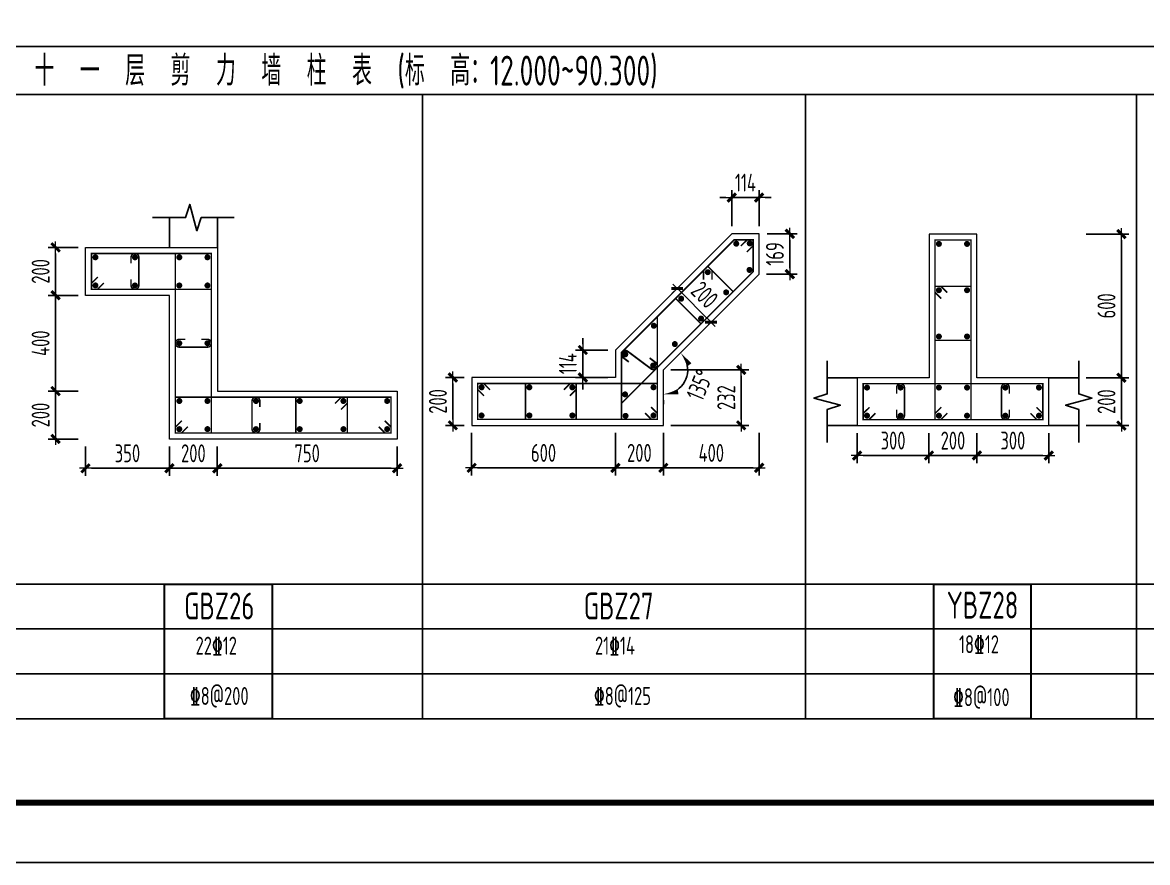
# Model space of a CAD drawing. Extents: x -144902 to 588294, y -160863 to 65494.
# Drawn here: x 14765 to 33546, y -160863 to -146830 of the extents above; entities that cross this region are included whole.
import ezdxf
from ezdxf.enums import TextEntityAlignment as Align

# ---------------------------------------------------------------- set-up
doc = ezdxf.new("R2010")
doc.units = 0
doc.header["$LTSCALE"] = 100
doc.layers.get('0').update_dxf_attribs({"linetype": 'CONTINUOUS'})
doc.layers.get('Defpoints').update_dxf_attribs({"linetype": 'CONTINUOUS'})
for name, color, linetype in [('1508', 2, 'CONTINUOUS'), ('DIM', 3, 'CONTINUOUS'), ('Note', 7, 'CONTINUOUS'), ('TAB', 7, 'CONTINUOUS'), ('THIN', 7, 'CONTINUOUS'), ('tk', 7, 'CONTINUOUS')]:
    doc.layers.add(name, color=color, linetype=linetype)
for name, color, linetype, lineweight in [('REIN', 6, 'CONTINUOUS', 18), ('Z-柱大样外框', 7, 'ByLayer', 18), ('Z-详图标注', 3, 'CONTINUOUS', 18)]:
    doc.layers.add(name, color=color, linetype=linetype, lineweight=lineweight)
doc.styles.get("Standard").update_dxf_attribs({"font": 'tssdeng.shx', "width": 0.7, "bigfont": 'tssdchn.shx'})
doc.styles.add('TCCAD_Dimension', font='Tssdeng.shx', dxfattribs={"width": 0.7, "bigfont": 'tssdchn.shx'})
doc.styles.add('TSSD_Dimension', font='Tssdeng.shx', dxfattribs={"width": 0.7, "bigfont": 'tssdchn.shx'})
doc.dimstyles.new('TCCAD_25_100', dxfattribs={"dimtxt": 300, "dimasz": 100, "dimexe": 125, "dimexo": 125, "dimgap": 100, "dimtad": 1, "dimdec": 0, "dimlfac": 0.25, "dimzin": 0, "dimdsep": 46, "dimtxsty": 'TCCAD_Dimension', "dimblk": '_TCDBK25_100', "dimcen": 0, "dimclrt": 7, "dimadec": 0, "dimazin": 0, "dimtfac": 1, "dimtdec": 0, "dimtix": 1, "dimtmove": 2, "dimatfit": 3, "dimfxl": 1, "dimtolj": 1, "dimtzin": 0, "dimarcsym": 0})
doc.dimstyles.new('TSAN_100_100', dxfattribs={"dimtxt": 300, "dimasz": 100, "dimexe": 100, "dimexo": 250, "dimgap": 100, "dimtad": 2, "dimzin": 0, "dimdsep": 46, "dimtxsty": 'TSSD_Dimension', "dimblk": 'CLOSEDBLANK', "dimcen": 0, "dimdle": 100, "dimclrt": 7, "dimadec": 0, "dimazin": 0, "dimtfac": 1, "dimtdec": 0, "dimtix": 1, "dimtmove": 2, "dimatfit": 3, "dimldrblk": 'CLOSEDBLANK', "dimfxl": 1, "dimtolj": 1, "dimtzin": 0, "dimarcsym": 0})

# ---------------------------------------------------------------- blocks, each defined once
blk = doc.blocks.new('A1tk')
at = {"layer": 'tk', "color": 5}
blk.add_lwpolyline([(0, 0), (0, 59400), (84100, 59400), (84100, 0)], close=True, dxfattribs=at)
at = {"layer": 'tk', "const_width": 100}
blk.add_lwpolyline([(2500, 1000), (83100, 1000), (83100, 58400), (2500, 58400)], close=True, dxfattribs=at)
blk = doc.blocks.new('_TCDBK25_100')
blk.add_line((-1, 0), (1, 0))
at = {"const_width": 0.5}
blk.add_lwpolyline([(-0.7, -0.7), (0.7, 0.7)], dxfattribs=at)
blk = doc.blocks.new('*D363')
at = {"layer": 'Defpoints', "color": 0}
for p in [(15317, -152988), (15817, -152988), (15817, -153788)]:
    blk.add_point(p, dxfattribs=at)
at = {"layer": 'Z-详图标注', "color": 0, "lineweight": -2}
for p, q in [((15692, -152988), (15192, -152988)), ((15317, -153688), (15317, -153088)), ((15692, -153788), (15192, -153788))]:
    blk.add_line(p, q, dxfattribs=at)
at = {"layer": 'Z-详图标注', "color": 0, "lineweight": -2, "xscale": 100, "yscale": 100, "zscale": 100}
for p, rotation in [((15317, -152988), 90), ((15317, -153788), 270)]:
    blk.add_blockref('_TCDBK25_100', p, dxfattribs=dict(at, rotation=rotation))
at = {"layer": 'Z-详图标注', "color": 7, "insert": (15067, -153388), "char_height": 300, "attachment_point": 5, "rotation": 90, "style": 'TCCAD_Dimension'}
blk.add_mtext('\\A1;200', dxfattribs=at)
blk = doc.blocks.new('*D364')
at = {"layer": 'Defpoints', "color": 0}
for p in [(15317, -151388), (15817, -151388), (15817, -152988)]:
    blk.add_point(p, dxfattribs=at)
at = {"layer": 'Z-详图标注', "color": 0, "lineweight": -2}
for p, q in [((15692, -151388), (15192, -151388)), ((15317, -152888), (15317, -151488)), ((15692, -152988), (15192, -152988))]:
    blk.add_line(p, q, dxfattribs=at)
at = {"layer": 'Z-详图标注', "color": 0, "lineweight": -2, "xscale": 100, "yscale": 100, "zscale": 100}
for p, rotation in [((15317, -151388), 90), ((15317, -152988), 270)]:
    blk.add_blockref('_TCDBK25_100', p, dxfattribs=dict(at, rotation=rotation))
at = {"layer": 'Z-详图标注', "color": 7, "insert": (15067, -152188), "char_height": 300, "attachment_point": 5, "rotation": 90, "style": 'TCCAD_Dimension'}
blk.add_mtext('\\A1;400', dxfattribs=at)
blk = doc.blocks.new('*D365')
at = {"layer": 'Defpoints', "color": 0}
for p in [(15317, -150588), (15817, -150588), (15817, -151388)]:
    blk.add_point(p, dxfattribs=at)
at = {"layer": 'Z-详图标注', "color": 0, "lineweight": -2}
for p, q in [((15692, -150588), (15192, -150588)), ((15317, -151288), (15317, -150688)), ((15692, -151388), (15192, -151388))]:
    blk.add_line(p, q, dxfattribs=at)
at = {"layer": 'Z-详图标注', "color": 0, "lineweight": -2, "xscale": 100, "yscale": 100, "zscale": 100}
for p, rotation in [((15317, -150588), 90), ((15317, -151388), 270)]:
    blk.add_blockref('_TCDBK25_100', p, dxfattribs=dict(at, rotation=rotation))
at = {"layer": 'Z-详图标注', "color": 7, "insert": (15067, -150988), "char_height": 300, "attachment_point": 5, "rotation": 90, "style": 'TCCAD_Dimension'}
blk.add_mtext('\\A1;200', dxfattribs=at)
blk = doc.blocks.new('*D366')
at = {"layer": 'Defpoints', "color": 0}
for p in [(22263, -153560), (24663, -153560), (24663, -154270)]:
    blk.add_point(p, dxfattribs=at)
at = {"layer": 'Z-详图标注', "color": 0, "lineweight": -2}
for p, q in [((22263, -153685), (22263, -154395)), ((24663, -153685), (24663, -154395)), ((22363, -154270), (24563, -154270))]:
    blk.add_line(p, q, dxfattribs=at)
at = {"layer": 'Z-详图标注', "color": 0, "lineweight": -2, "xscale": 100, "yscale": 100, "zscale": 100, "rotation": 180}
blk.add_blockref('_TCDBK25_100', (22263, -154270), dxfattribs=at)
at = {"layer": 'Z-详图标注', "color": 0, "lineweight": -2, "xscale": 100, "yscale": 100, "zscale": 100}
blk.add_blockref('_TCDBK25_100', (24663, -154270), dxfattribs=at)
at = {"layer": 'Z-详图标注', "color": 7, "insert": (23463, -154020), "char_height": 300, "attachment_point": 5, "style": 'TCCAD_Dimension'}
blk.add_mtext('\\A1;600', dxfattribs=at)
blk = doc.blocks.new('*D367')
at = {"layer": 'Defpoints', "color": 0}
for p in [(22263, -152760, 0), (21949, -153560), (22263, -153560, 0)]:
    blk.add_point(p, dxfattribs=at)
at = {"layer": 'Z-详图标注', "color": 0, "lineweight": -2}
for p, q in [((22138, -152760), (21824, -152760)), ((21949, -152860), (21949, -153460)), ((22138, -153560), (21824, -153560))]:
    blk.add_line(p, q, dxfattribs=at)
at = {"layer": 'Z-详图标注', "color": 0, "lineweight": -2, "xscale": 100, "yscale": 100, "zscale": 100}
for p, rotation in [((21949, -152760), 90), ((21949, -153560), 270)]:
    blk.add_blockref('_TCDBK25_100', p, dxfattribs=dict(at, rotation=rotation))
at = {"layer": 'Z-详图标注', "color": 7, "insert": (21699, -153160), "char_height": 300, "attachment_point": 5, "rotation": 90, "style": 'TCCAD_Dimension'}
blk.add_mtext('\\A1;200', dxfattribs=at)
blk = doc.blocks.new('*D368')
at = {"layer": 'Defpoints', "color": 0}
for p in [(24663, -153560), (25463, -153560), (25463, -154270)]:
    blk.add_point(p, dxfattribs=at)
at = {"layer": 'Z-详图标注', "color": 0, "lineweight": -2}
for p, q in [((24663, -153685), (24663, -154395)), ((25463, -153685), (25463, -154395)), ((24763, -154270), (25363, -154270))]:
    blk.add_line(p, q, dxfattribs=at)
at = {"layer": 'Z-详图标注', "color": 0, "lineweight": -2, "xscale": 100, "yscale": 100, "zscale": 100, "rotation": 180}
blk.add_blockref('_TCDBK25_100', (24663, -154270), dxfattribs=at)
at = {"layer": 'Z-详图标注', "color": 0, "lineweight": -2, "xscale": 100, "yscale": 100, "zscale": 100}
blk.add_blockref('_TCDBK25_100', (25463, -154270), dxfattribs=at)
at = {"layer": 'Z-详图标注', "color": 7, "insert": (25063, -154020), "char_height": 300, "attachment_point": 5, "style": 'TCCAD_Dimension'}
blk.add_mtext('\\A1;200', dxfattribs=at)
blk = doc.blocks.new('*D369')
at = {"layer": 'Defpoints', "color": 0}
for p in [(25463, -152633), (26763, -152633), (25463, -153560)]:
    blk.add_point(p, dxfattribs=at)
at = {"layer": 'Z-详图标注', "color": 0, "lineweight": -2}
for p, q in [((25588, -152633), (26888, -152633)), ((26763, -153460), (26763, -152733)), ((25588, -153560), (26888, -153560))]:
    blk.add_line(p, q, dxfattribs=at)
at = {"layer": 'Z-详图标注', "color": 0, "lineweight": -2, "xscale": 100, "yscale": 100, "zscale": 100}
for p, rotation in [((26763, -152633), 90), ((26763, -153560), 270)]:
    blk.add_blockref('_TCDBK25_100', p, dxfattribs=dict(at, rotation=rotation))
at = {"layer": 'Z-详图标注', "color": 7, "insert": (26513, -153097), "char_height": 300, "attachment_point": 5, "rotation": 90, "style": 'TCCAD_Dimension'}
blk.add_mtext('\\A1;232', dxfattribs=at)
blk = doc.blocks.new('*D370')
at = {"layer": 'Defpoints', "color": 0}
for p in [(24663, -152302), (24120, -152760), (24663, -152760)]:
    blk.add_point(p, dxfattribs=at)
at = {"layer": 'Z-详图标注', "color": 0, "lineweight": -2}
for p, q in [((24120, -152202), (24120, -152102)), ((24538, -152302), (23995, -152302)), ((24120, -152302), (24120, -152760)), ((24538, -152760), (23995, -152760)), ((24120, -152860), (24120, -152960))]:
    blk.add_line(p, q, dxfattribs=at)
at = {"layer": 'Z-详图标注', "color": 0, "lineweight": -2, "xscale": 100, "yscale": 100, "zscale": 100}
for p, rotation in [((24120, -152302), 270), ((24120, -152760), 90)]:
    blk.add_blockref('_TCDBK25_100', p, dxfattribs=dict(at, rotation=rotation))
at = {"layer": 'Z-详图标注', "color": 7, "insert": (23870, -152531), "char_height": 300, "attachment_point": 5, "rotation": 90, "style": 'TCCAD_Dimension'}
blk.add_mtext('\\A1;114', dxfattribs=at)
blk = doc.blocks.new('*D371')
at = {"layer": 'Defpoints', "color": 0}
for p in [(25463, -153560), (27064, -153560), (27064, -154270)]:
    blk.add_point(p, dxfattribs=at)
at = {"layer": 'Z-详图标注', "color": 0, "lineweight": -2}
for p, q in [((25463, -153685), (25463, -154395)), ((27064, -153685), (27064, -154395)), ((25563, -154270), (26964, -154270))]:
    blk.add_line(p, q, dxfattribs=at)
at = {"layer": 'Z-详图标注', "color": 0, "lineweight": -2, "xscale": 100, "yscale": 100, "zscale": 100, "rotation": 180}
blk.add_blockref('_TCDBK25_100', (25463, -154270), dxfattribs=at)
at = {"layer": 'Z-详图标注', "color": 0, "lineweight": -2, "xscale": 100, "yscale": 100, "zscale": 100}
blk.add_blockref('_TCDBK25_100', (27064, -154270), dxfattribs=at)
at = {"layer": 'Z-详图标注', "color": 7, "insert": (26264, -154020), "char_height": 300, "attachment_point": 5, "style": 'TCCAD_Dimension'}
blk.add_mtext('\\A1;400', dxfattribs=at)
blk = doc.blocks.new('*D372')
at = {"layer": 'Defpoints', "color": 0}
for p in [(27063, -149755), (26606, -150360), (27063, -150360)]:
    blk.add_point(p, dxfattribs=at)
at = {"layer": 'Z-详图标注', "color": 0, "lineweight": -2}
for p, q in [((26606, -150235), (26606, -149630)), ((27063, -150235), (27063, -149630)), ((26506, -149755), (26406, -149755)), ((26606, -149755), (27063, -149755)), ((27163, -149755), (27263, -149755))]:
    blk.add_line(p, q, dxfattribs=at)
at = {"layer": 'Z-详图标注', "color": 0, "lineweight": -2, "xscale": 100, "yscale": 100, "zscale": 100}
blk.add_blockref('_TCDBK25_100', (26606, -149755), dxfattribs=at)
at = {"layer": 'Z-详图标注', "color": 0, "lineweight": -2, "xscale": 100, "yscale": 100, "zscale": 100, "rotation": 180}
blk.add_blockref('_TCDBK25_100', (27063, -149755), dxfattribs=at)
at = {"layer": 'Z-详图标注', "color": 7, "insert": (26834, -149505), "char_height": 300, "attachment_point": 5, "style": 'TCCAD_Dimension'}
blk.add_mtext('\\A1;114', dxfattribs=at)
blk = doc.blocks.new('*D373')
at = {"layer": 'Defpoints', "color": 0}
for p in [(27073, -150360, 0), (27063, -151034, 0), (27575, -151034)]:
    blk.add_point(p, dxfattribs=at)
at = {"layer": 'Z-详图标注', "color": 0, "lineweight": -2}
for p, q in [((27198, -150360), (27700, -150360)), ((27575, -150460), (27575, -150934)), ((27188, -151034), (27700, -151034))]:
    blk.add_line(p, q, dxfattribs=at)
at = {"layer": 'Z-详图标注', "color": 0, "lineweight": -2, "xscale": 100, "yscale": 100, "zscale": 100}
for p, rotation in [((27575, -150360), 90), ((27575, -151034), 270)]:
    blk.add_blockref('_TCDBK25_100', p, dxfattribs=dict(at, rotation=rotation))
at = {"layer": 'Z-详图标注', "color": 7, "insert": (27325, -150697), "char_height": 300, "attachment_point": 5, "rotation": 90, "style": 'TCCAD_Dimension'}
blk.add_mtext('\\A1;169', dxfattribs=at)
blk = doc.blocks.new('*D374')
at = {"layer": 'Defpoints', "color": 0}
for p in [(25781, -151185), (26346, -151750), (26260, -151837)]:
    blk.add_point(p, dxfattribs=at)
at = {"layer": 'Z-详图标注', "color": 0, "lineweight": -2}
for p, q in [((25692, -151273), (25605, -151360)), ((25765, -151342), (26189, -151767)), ((26258, -151839), (26171, -151926))]:
    blk.add_line(p, q, dxfattribs=at)
at = {"layer": 'Z-详图标注', "color": 0, "lineweight": -2, "yscale": 100, "zscale": 100}
for p, xscale, rotation in [((25694, -151272), 100, 134.9999973211955), ((26260, -151837), 99.99999999999999, 314.9999973211954)]:
    blk.add_blockref('_TCDBK25_100', p, dxfattribs=dict(at, xscale=xscale, rotation=rotation))
at = {"layer": 'Z-详图标注', "color": 7, "insert": (26153, -151378), "char_height": 300, "attachment_point": 5, "rotation": 315, "style": 'TCCAD_Dimension'}
blk.add_mtext('\\A1;200', dxfattribs=at)
blk = doc.blocks.new('_ClosedBlank')
at = {"color": 0}
blk.add_lwpolyline([(0, 0, 0, 0.658, 0), (-2.5, 0, 0.658, 0.658, 0)], format="xyseb", dxfattribs=at)
blk = doc.blocks.new('*D406')
at = {"layer": 'Defpoints', "color": 0}
for p in [(25897, -152200), (25463, -152633), (25463, -152633), (25463, -152957), (25751, -152921)]:
    blk.add_point(p, dxfattribs=at)
at = {"layer": 'DIM', "color": 0, "lineweight": -2}
blk.add_line((25463, -153207), (25463, -153141), dxfattribs=at)
blk.add_arc((25463, -152633), 407, 284.1097, 30.8903, dxfattribs=at)
at = {"layer": 'DIM', "color": 0, "lineweight": -2, "xscale": 100, "yscale": 100, "zscale": 100}
for p, rotation in [((25751, -152346), 127.9451325211317), ((25463, -153041), 187.0548647332409)]:
    blk.add_blockref('_ClosedBlank', p, dxfattribs=dict(at, rotation=rotation))
at = {"layer": 'DIM', "color": 7, "insert": (26071, -152885), "char_height": 300, "attachment_point": 5, "rotation": 67.5, "style": 'TSSD_Dimension'}
blk.add_mtext('\\A1;135°', dxfattribs=at)
blk = doc.blocks.new('*D407')
at = {"layer": 'Defpoints', "color": 0}
for p in [(15817, -153788), (17217, -153788), (17217, -154277)]:
    blk.add_point(p, dxfattribs=at)
at = {"layer": 'Z-详图标注', "color": 0, "lineweight": -2}
for p, q in [((15817, -153913), (15817, -154402)), ((17217, -153913), (17217, -154402)), ((15917, -154277), (17117, -154277))]:
    blk.add_line(p, q, dxfattribs=at)
at = {"layer": 'Z-详图标注', "color": 0, "lineweight": -2, "xscale": 100, "yscale": 100, "zscale": 100, "rotation": 180}
blk.add_blockref('_TCDBK25_100', (15817, -154277), dxfattribs=at)
at = {"layer": 'Z-详图标注', "color": 0, "lineweight": -2, "xscale": 100, "yscale": 100, "zscale": 100}
blk.add_blockref('_TCDBK25_100', (17217, -154277), dxfattribs=at)
at = {"layer": 'Z-详图标注', "color": 7, "insert": (16517, -154027), "char_height": 300, "attachment_point": 5, "style": 'TCCAD_Dimension'}
blk.add_mtext('\\A1;350', dxfattribs=at)
blk = doc.blocks.new('*D408')
at = {"layer": 'Defpoints', "color": 0}
for p in [(17217, -153788), (18017, -153788), (18017, -154277)]:
    blk.add_point(p, dxfattribs=at)
at = {"layer": 'Z-详图标注', "color": 0, "lineweight": -2}
for p, q in [((17217, -153913), (17217, -154402)), ((18017, -153913), (18017, -154402)), ((17317, -154277), (17917, -154277))]:
    blk.add_line(p, q, dxfattribs=at)
at = {"layer": 'Z-详图标注', "color": 0, "lineweight": -2, "xscale": 100, "yscale": 100, "zscale": 100, "rotation": 180}
blk.add_blockref('_TCDBK25_100', (17217, -154277), dxfattribs=at)
at = {"layer": 'Z-详图标注', "color": 0, "lineweight": -2, "xscale": 100, "yscale": 100, "zscale": 100}
blk.add_blockref('_TCDBK25_100', (18017, -154277), dxfattribs=at)
at = {"layer": 'Z-详图标注', "color": 7, "insert": (17617, -154027), "char_height": 300, "attachment_point": 5, "style": 'TCCAD_Dimension'}
blk.add_mtext('\\A1;200', dxfattribs=at)
blk = doc.blocks.new('*D409')
at = {"layer": 'Defpoints', "color": 0}
for p in [(18017, -153788), (21017, -153788), (21017, -154277)]:
    blk.add_point(p, dxfattribs=at)
at = {"layer": 'Z-详图标注', "color": 0, "lineweight": -2}
for p, q in [((18017, -153913), (18017, -154402)), ((21017, -153913), (21017, -154402)), ((18117, -154277), (20917, -154277))]:
    blk.add_line(p, q, dxfattribs=at)
at = {"layer": 'Z-详图标注', "color": 0, "lineweight": -2, "xscale": 100, "yscale": 100, "zscale": 100, "rotation": 180}
blk.add_blockref('_TCDBK25_100', (18017, -154277), dxfattribs=at)
at = {"layer": 'Z-详图标注', "color": 0, "lineweight": -2, "xscale": 100, "yscale": 100, "zscale": 100}
blk.add_blockref('_TCDBK25_100', (21017, -154277), dxfattribs=at)
at = {"layer": 'Z-详图标注', "color": 7, "insert": (19517, -154027), "char_height": 300, "attachment_point": 5, "style": 'TCCAD_Dimension'}
blk.add_mtext('\\A1;750', dxfattribs=at)
blk = doc.blocks.new('*D494')
at = {"layer": 'Defpoints', "color": 0}
for p in [(28698, -153564), (29898, -153564), (29898, -154064)]:
    blk.add_point(p, dxfattribs=at)
at = {"layer": 'Z-详图标注', "color": 0, "lineweight": -2}
for p, q in [((28698, -153689), (28698, -154189)), ((29898, -153689), (29898, -154189)), ((28798, -154064), (29798, -154064))]:
    blk.add_line(p, q, dxfattribs=at)
at = {"layer": 'Z-详图标注', "color": 0, "lineweight": -2, "xscale": 100, "yscale": 100, "zscale": 100, "rotation": 180}
blk.add_blockref('_TCDBK25_100', (28698, -154064), dxfattribs=at)
at = {"layer": 'Z-详图标注', "color": 0, "lineweight": -2, "xscale": 100, "yscale": 100, "zscale": 100}
blk.add_blockref('_TCDBK25_100', (29898, -154064), dxfattribs=at)
at = {"layer": 'Z-详图标注', "color": 7, "insert": (29298, -153814), "char_height": 300, "attachment_point": 5, "style": 'TCCAD_Dimension'}
blk.add_mtext('\\A1;300', dxfattribs=at)
blk = doc.blocks.new('*D495')
at = {"layer": 'Defpoints', "color": 0}
for p in [(29898, -153564), (30698, -153564), (30698, -154064)]:
    blk.add_point(p, dxfattribs=at)
at = {"layer": 'Z-详图标注', "color": 0, "lineweight": -2}
for p, q in [((29898, -153689), (29898, -154189)), ((30698, -153689), (30698, -154189)), ((29998, -154064), (30598, -154064))]:
    blk.add_line(p, q, dxfattribs=at)
at = {"layer": 'Z-详图标注', "color": 0, "lineweight": -2, "xscale": 100, "yscale": 100, "zscale": 100, "rotation": 180}
blk.add_blockref('_TCDBK25_100', (29898, -154064), dxfattribs=at)
at = {"layer": 'Z-详图标注', "color": 0, "lineweight": -2, "xscale": 100, "yscale": 100, "zscale": 100}
blk.add_blockref('_TCDBK25_100', (30698, -154064), dxfattribs=at)
at = {"layer": 'Z-详图标注', "color": 7, "insert": (30298, -153814), "char_height": 300, "attachment_point": 5, "style": 'TCCAD_Dimension'}
blk.add_mtext('\\A1;200', dxfattribs=at)
blk = doc.blocks.new('*D496')
at = {"layer": 'Defpoints', "color": 0}
for p in [(30698, -153564), (31898, -153564), (31898, -154064)]:
    blk.add_point(p, dxfattribs=at)
at = {"layer": 'Z-详图标注', "color": 0, "lineweight": -2}
for p, q in [((30698, -153689), (30698, -154189)), ((31898, -153689), (31898, -154189)), ((30798, -154064), (31798, -154064))]:
    blk.add_line(p, q, dxfattribs=at)
at = {"layer": 'Z-详图标注', "color": 0, "lineweight": -2, "xscale": 100, "yscale": 100, "zscale": 100, "rotation": 180}
blk.add_blockref('_TCDBK25_100', (30698, -154064), dxfattribs=at)
at = {"layer": 'Z-详图标注', "color": 0, "lineweight": -2, "xscale": 100, "yscale": 100, "zscale": 100}
blk.add_blockref('_TCDBK25_100', (31898, -154064), dxfattribs=at)
at = {"layer": 'Z-详图标注', "color": 7, "insert": (31298, -153814), "char_height": 300, "attachment_point": 5, "style": 'TCCAD_Dimension'}
blk.add_mtext('\\A1;300', dxfattribs=at)
blk = doc.blocks.new('*D497')
at = {"layer": 'Defpoints', "color": 0}
for p in [(32398, -152764), (33111, -152764), (32398, -153564)]:
    blk.add_point(p, dxfattribs=at)
at = {"layer": 'Z-详图标注', "color": 0, "lineweight": -2}
for p, q in [((32523, -152764), (33236, -152764)), ((33111, -153464), (33111, -152864)), ((32523, -153564), (33236, -153564))]:
    blk.add_line(p, q, dxfattribs=at)
at = {"layer": 'Z-详图标注', "color": 0, "lineweight": -2, "xscale": 100, "yscale": 100, "zscale": 100}
for p, rotation in [((33111, -152764), 90), ((33111, -153564), 270)]:
    blk.add_blockref('_TCDBK25_100', p, dxfattribs=dict(at, rotation=rotation))
at = {"layer": 'Z-详图标注', "color": 7, "insert": (32861, -153164), "char_height": 300, "attachment_point": 5, "rotation": 90, "style": 'TCCAD_Dimension'}
blk.add_mtext('\\A1;200', dxfattribs=at)
blk = doc.blocks.new('*D498')
at = {"layer": 'Defpoints', "color": 0}
for p in [(32398, -150364), (33111, -150364), (32398, -152764)]:
    blk.add_point(p, dxfattribs=at)
at = {"layer": 'Z-详图标注', "color": 0, "lineweight": -2}
for p, q in [((32523, -150364), (33236, -150364)), ((33111, -152664), (33111, -150464)), ((32523, -152764), (33236, -152764))]:
    blk.add_line(p, q, dxfattribs=at)
at = {"layer": 'Z-详图标注', "color": 0, "lineweight": -2, "xscale": 100, "yscale": 100, "zscale": 100}
for p, rotation in [((33111, -150364), 90), ((33111, -152764), 270)]:
    blk.add_blockref('_TCDBK25_100', p, dxfattribs=dict(at, rotation=rotation))
at = {"layer": 'Z-详图标注', "color": 7, "insert": (32861, -151564), "char_height": 300, "attachment_point": 5, "rotation": 90, "style": 'TCCAD_Dimension'}
blk.add_mtext('\\A1;600', dxfattribs=at)

msp = doc.modelspace()

# ---------------------------------------------------------------- linework, layer by layer
at = {"color": 1, "lineweight": 30, "elevation": 0}
for points in [[(17132.929, -156211.579), (18934.167, -156211.579), (18934.167, -158461.579), (17132.929, -158461.579)], [(29977.853, -156211.579), (31599.034, -156211.579), (31599.034, -158461.579), (29977.853, -158461.579)]]:
    msp.add_lwpolyline(points, close=True, dxfattribs=at)
at = {"layer": 'REIN', "color": 210, "const_width": 25, "elevation": 0}
msp.add_lwpolyline([(24763.478, -153192.034), (26962.648, -150992.865), (26962.648, -150459.77), (26647.215, -150459.77), (24763.478, -152343.506)], close=True, dxfattribs=at)
at = {"layer": 'REIN', "color": 6, "const_width": 50, "elevation": 0}
for points in [[(26654.716, -150525.178, 1), (26704.716, -150525.178, 1)], [(26880.556, -150520.92, 1), (26930.556, -150520.92, 1)], [(30038.211, -150528.729, 1), (30088.211, -150528.729, 1)], [(30508.211, -150528.729, 1), (30558.211, -150528.729, 1)], [(15957.395, -150753.05, 1), (16007.395, -150753.05, 1)], [(16617.395, -150753.05, 1), (16667.395, -150753.05, 1)], [(17357.395, -150753.05, 1), (17407.395, -150753.05, 1)], [(17827.395, -150753.05, 1), (17877.395, -150753.05, 1)], [(26179.519, -151001.287, 1), (26229.519, -151001.287, 1)], [(26876.293, -150963.727, 1), (26926.293, -150963.727, 1)], [(15957.395, -151223.05, 1), (16007.395, -151223.05, 1)], [(16617.395, -151223.05, 1), (16667.395, -151223.05, 1)], [(17357.395, -151223.05, 1), (17407.395, -151223.05, 1)], [(17827.395, -151223.05, 1), (17877.395, -151223.05, 1)], [(26486.792, -151337.775, 1), (26536.792, -151337.775, 1)], [(30038.212, -151302.061, 1), (30088.212, -151302.061, 1)], [(30508.211, -151302.061, 1), (30558.211, -151302.061, 1)], [(25735.878, -151443.948, 1), (25785.878, -151443.948, 1)], [(26068.316, -151775.682, 1), (26118.316, -151775.682, 1)], [(25279.599, -151896.013, 1), (25329.599, -151896.013, 1)], [(30038.212, -152075.393, 1), (30088.212, -152075.393, 1)], [(30508.211, -152075.393, 1), (30558.211, -152075.393, 1)], [(17357.395, -152188.051, 1), (17407.395, -152188.051, 1)], [(17827.395, -152188.051, 1), (17877.395, -152188.051, 1)], [(25630.008, -152202.018, 1), (25680.008, -152202.018, 1)], [(24802.519, -152374.759, 1), (24852.519, -152374.759, 1)], [(25268.076, -152559.902, 1), (25318.076, -152559.902, 1)], [(22403.478, -152924.77, 1), (22453.478, -152924.77, 1)], [(23201.404, -152924.77, 1), (23251.404, -152924.77, 1)], [(23918.904, -152924.77, 1), (23968.904, -152924.77, 1)], [(25273.478, -152924.77, 1), (25323.478, -152924.77, 1)], [(24799.551, -153042.603, 1), (24849.551, -153042.603, 1)], [(28838.211, -152928.726, 1), (28888.211, -152928.726, 1)], [(29398.212, -152928.726, 1), (29448.212, -152928.726, 1)], [(30038.213, -152928.726, 1), (30088.213, -152928.726, 1)], [(30508.211, -152928.726, 1), (30558.211, -152928.726, 1)], [(31148.211, -152928.726, 1), (31198.211, -152928.726, 1)], [(31708.212, -152928.726, 1), (31758.212, -152928.726, 1)], [(17357.395, -153153.053, 1), (17407.395, -153153.053, 1)], [(17827.395, -153153.053, 1), (17877.395, -153153.053, 1)], [(18637.395, -153153.053, 1), (18687.395, -153153.053, 1)], [(19367.395, -153153.053, 1), (19417.395, -153153.053, 1)], [(20097.395, -153153.053, 1), (20147.395, -153153.053, 1)], [(20827.395, -153153.053, 1), (20877.395, -153153.053, 1)], [(22403.478, -153394.77, 1), (22453.478, -153394.77, 1)], [(23201.404, -153394.77, 1), (23251.404, -153394.77, 1)], [(23918.904, -153394.77, 1), (23968.904, -153394.77, 1)], [(24807.328, -153400.974, 1), (24857.328, -153400.974, 1)], [(25273.478, -153394.77, 1), (25323.478, -153394.77, 1)], [(28838.211, -153398.727, 1), (28888.211, -153398.727, 1)], [(29398.212, -153398.727, 1), (29448.212, -153398.727, 1)], [(30038.213, -153398.727, 1), (30088.213, -153398.727, 1)], [(30508.211, -153398.727, 1), (30558.211, -153398.727, 1)], [(31148.211, -153398.727, 1), (31198.211, -153398.727, 1)], [(31708.211, -153398.727, 1), (31758.211, -153398.727, 1)], [(17357.395, -153623.053, 1), (17407.395, -153623.053, 1)], [(17827.395, -153623.053, 1), (17877.395, -153623.053, 1)], [(18637.395, -153623.053, 1), (18687.395, -153623.053, 1)], [(19367.395, -153623.053, 1), (19417.395, -153623.053, 1)], [(20097.395, -153623.053, 1), (20147.395, -153623.053, 1)], [(20827.395, -153623.053, 1), (20877.395, -153623.053, 1)]]:
    msp.add_lwpolyline(points, format="xyb", close=True, dxfattribs=at)
at = {"layer": 'REIN', "color": 6, "const_width": 25, "elevation": 0}
for points in [[(26756.582, -150565.836), (26862.648, -150459.77), (26962.648, -150459.77), (26962.648, -150559.77), (26856.582, -150665.836)], [(26133.505, -151123.724), (26133.379, -150973.724), (26204.031, -150902.954), (26628.651, -151326.861), (26092.147, -151864.268), (25667.526, -151440.36), (26204.031, -150902.954), (26274.801, -150973.605), (26274.927, -151123.605)], [(30104.278, -151443.127), (29998.212, -151337.061), (29998.211, -151237.061), (30598.211, -151237.061), (30598.211, -152140.393), (29998.212, -152140.393), (29998.211, -151237.061), (30098.211, -151237.061), (30204.278, -151343.127)], [(23802.838, -152965.836), (23908.904, -152859.77), (24008.904, -152859.77), (24008.904, -153459.77), (23161.404, -153459.77), (23161.404, -152859.77), (24008.904, -152859.77), (24008.904, -152959.77), (23902.838, -153065.836)], [(19981.329, -153194.119), (20087.395, -153088.053), (20187.395, -153088.053), (20187.395, -153688.053), (19327.395, -153688.053), (19327.395, -153088.053), (20187.395, -153088.053), (20187.395, -153188.053), (20081.329, -153294.119)], [(25257.412, -153253.704), (25363.478, -153359.77), (25363.478, -153459.77), (25263.478, -153459.77), (25157.412, -153353.704)]]:
    msp.add_lwpolyline(points, dxfattribs=at)
at = {"layer": 'REIN', "color": 210, "const_width": 25, "elevation": 0}
for points in [[(30204.279, -153357.661), (30098.213, -153463.727), (29998.213, -153463.727), (29998.211, -150463.729), (30598.211, -150463.729), (30598.211, -153463.727), (29998.213, -153463.727), (29998.213, -153363.727), (30104.279, -153257.661)], [(16123.461, -151181.984), (16017.395, -151288.05), (15917.395, -151288.05), (15917.395, -150688.05), (17917.395, -150688.05), (17917.395, -151288.05), (15917.395, -151288.05), (15917.395, -151188.05), (16023.461, -151081.984)], [(17523.461, -153581.987), (17417.395, -153688.053), (17317.395, -153688.053), (17317.395, -150688.05), (17917.395, -150688.05), (17917.395, -153688.053), (17317.395, -153688.053), (17317.395, -153588.053), (17423.461, -153481.987)], [(25363.478, -151743.506), (25363.478, -153459.77), (24763.478, -153459.77), (24763.478, -152343.506), (25363.478, -151743.506)], [(22469.544, -153065.836), (22363.478, -152959.77), (22363.478, -152859.77), (25363.478, -152859.77), (25363.478, -153459.77), (22363.478, -153459.77), (22363.478, -152859.77), (22463.478, -152859.77), (22569.544, -152965.836)], [(31692.146, -153257.661), (31798.212, -153363.727), (31798.211, -153463.727), (28798.211, -153463.727), (28798.211, -152863.725), (31798.212, -152863.726), (31798.211, -153463.727), (31698.211, -153463.727), (31592.145, -153357.661)], [(29004.277, -153357.661), (28898.211, -153463.727), (28798.211, -153463.727), (28798.211, -152863.726), (30598.211, -152863.726), (30598.211, -153463.727), (28798.211, -153463.727), (28798.211, -153363.727), (28904.277, -153257.661)], [(20811.329, -153481.987), (20917.395, -153588.053), (20917.395, -153688.053), (17317.395, -153688.053), (17317.395, -153088.053), (20917.395, -153088.053), (20917.395, -153688.053), (20817.395, -153688.053), (20711.329, -153581.987)]]:
    msp.add_lwpolyline(points, dxfattribs=at)
at = {"layer": 'REIN', "color": 6, "const_width": 25, "elevation": 0}
for points in [[(16577.395, -150853.05), (16577.395, -150753.05, -1), (16707.395, -150753.05), (16707.395, -151223.05, -1), (16577.395, -151223.05), (16577.395, -151123.05)], [(17752.395, -152123.051), (17852.395, -152123.051, -1), (17852.395, -152253.051), (17382.395, -152253.051, -1), (17382.395, -152123.051), (17482.395, -152123.051)], [(29358.212, -153028.726), (29358.212, -152928.726, -1), (29488.212, -152928.726), (29488.212, -153398.727, -1), (29358.212, -153398.727), (29358.212, -153298.727)], [(31238.211, -153298.727), (31238.211, -153398.727, -1), (31108.211, -153398.727), (31108.211, -152928.726, -1), (31238.211, -152928.726), (31238.211, -153028.726)], [(18727.395, -153523.053), (18727.395, -153623.053, -1), (18597.395, -153623.053), (18597.395, -153153.053, -1), (18727.395, -153153.053), (18727.395, -153253.053)]]:
    msp.add_lwpolyline(points, format="xyb", dxfattribs=at)
at = {"layer": 'REIN', "const_width": 30, "elevation": 0}
msp.add_lwpolyline([(24886.146, -152499.558), (24789.959, -152427.809, -0.975491794), (24865.079, -152321.71), (25255.517, -152612.951, 1.025123949), (25330.636, -152506.852), (25234.449, -152435.103)], format="xyb", dxfattribs=at)
at = {"layer": 'TAB'}
for p, q in [((-17640.345, -147232.637, 0), (55508.68, -147232.637, 0)), ((-15840.345, -148031.001, 0), (55508.68, -148031.001, 0)), ((21440.764, -148031.001, 0), (21440.764, -158461.579, 0)), ((27835.604, -148031.001, 0), (27835.604, -158461.579, 0)), ((33362.566, -148031.001, 0), (33362.566, -158461.579, 0)), ((-17640.345, -156211.579, 0), (55508.68, -156211.579, 0)), ((-17640.345, -156961.579, 0), (55508.68, -156961.579, 0)), ((-17640.345, -157711.579, 0), (55508.68, -157711.579, 0)), ((-17640.345, -158461.579, 0), (55508.68, -158461.579, 0)), ((55508.68, -158461.579, 0), (-17640.345, -158461.579, 0))]:
    msp.add_line(p, q, dxfattribs=at)
at = {"layer": 'THIN'}
for p, q in [((17217.395, -150588.05, 0), (17217.395, -150088.05, 0)), ((18017.395, -150588.05, 0), (18017.395, -150088.05, 0)), ((28698.211, -152763.726, 0), (28198.211, -152763.726, 0)), ((31898.212, -152763.727, 0), (32398.212, -152763.727, 0)), ((28698.211, -153563.726, 0), (28198.211, -153563.726, 0)), ((31898.212, -153563.727, 0), (32398.212, -153563.727, 0))]:
    msp.add_line(p, q, dxfattribs=at)
at = {"layer": 'THIN', "elevation": 0}
for points in [[(16937.395, -150088.05), (17487.395, -150088.05), (17557.395, -149868.05), (17677.395, -150308.05), (17747.395, -150088.05), (18297.395, -150088.05)], [(28198.211, -152483.726), (28198.211, -153033.726), (27978.211, -153103.726), (28418.211, -153223.726), (28198.211, -153293.726), (28198.211, -153843.726)], [(32398.212, -152483.727), (32398.212, -153033.727), (32618.212, -153103.727), (32178.212, -153223.727), (32398.212, -153293.727), (32398.212, -153843.727)]]:
    msp.add_lwpolyline(points, dxfattribs=at)
at = {"layer": 'Z-柱大样外框', "color": 1, "elevation": 0}
for points in [[(22263.478, -152759.77), (22263.478, -153559.77), (25463.478, -153559.77), (25463.478, -152633.455), (27062.648, -151034.286), (27062.648, -150359.77), (26605.793, -150359.77), (24663.478, -152302.084), (24663.478, -152759.77)], [(29898.211, -152763.726), (28698.211, -152763.726), (28698.211, -153563.727), (31898.211, -153563.727), (31898.212, -152763.727), (30698.211, -152763.726), (30698.211, -150363.729), (29898.211, -150363.729), (29898.212, -152763.726)], [(15817.395, -150588.05), (18017.395, -150588.05), (18017.395, -152988.053), (21017.395, -152988.053), (21017.395, -153788.053), (17217.395, -153788.053), (17217.395, -151388.05), (15817.395, -151388.05), (15817.395, -150588.05)]]:
    msp.add_lwpolyline(points, close=True, dxfattribs=at)

# ---------------------------------------------------------------- block references
at = {"layer": '1508'}
msp.add_blockref('A1tk', (-20399.668, -160862.678), dxfattribs=at)

# ---------------------------------------------------------------- texts
at = {"layer": 'Note', "color": 7, "width": 0.7}
msp.add_text('五  ~  三  十  一  层  剪  力  墙  柱  表  (标  高：12.000~90.300)', height=500, dxfattribs=at).set_placement((19082.051, -147631.819), align=Align.MIDDLE)
at = {"layer": 'TAB', "color": 100, "width": 0.7}
for s, p in [('GBZ26', (18049.775, -156577.925, 0)), ('GBZ27', (24717.014, -156577.925, 0))]:
    msp.add_text(s, height=450, dxfattribs=at).set_placement(p, align=Align.MIDDLE_CENTER)
at = {"layer": 'TAB', "width": 0.7}
msp.add_text('YBZ28', height=450, dxfattribs=at).set_placement((30791.74, -156562.7, 0), align=Align.MIDDLE_CENTER)
at = {"layer": 'TAB', "color": 7, "width": 0.7}
for s, p in [('22%%13212', (17654.005, -157480.81, 0)), ('21%%13214', (24321.244, -157480.81, 0)), ('18%%13212', (30398.551, -157456.535, 0))]:
    msp.add_text(s, height=300, dxfattribs=at).set_placement(p, align=Align.BOTTOM_LEFT)
for s, p in [('%%1328@200', (18049.775, -158080.81, 0)), (' %%1328@125', (24717.014, -158080.81, 0)), ('%%1328@100', (30772.683, -158101.569, 0))]:
    msp.add_text(s, height=300, dxfattribs=at).set_placement(p, align=Align.MIDDLE_CENTER)

# ---------------------------------------------------------------- dimensions: what is measured, and where the dimension line sits
at = {"layer": 'DIM'}
dim = msp.add_angular_dim_2l(base=(25751.342, -152921.319), line1=((25463.478, -152633.455, 0), (25463.478, -152957.448, 0)), line2=((25897.298, -152199.636, 0), (25463.478, -152633.455, 0)), dimstyle='TSAN_100_100', dxfattribs=at)
dim.commit()
dim.dimension.update_dxf_attribs({"geometry": '*D406', "text_midpoint": (26070.56, -152884.917, 0)})
at = {"layer": 'Z-详图标注'}
for base, p1, p2, picture, middle in [((27062.648, -149755.277, 0), (26605.793, -150359.77, 0), (27062.648, -150359.77, 0), '*D372', (26834.22, -149505.277, 0)), ((24663.478, -154269.705, 0), (22263.478, -153559.77, 0), (24663.478, -153559.77, 0), '*D366', (23463.478, -154019.705, 0)), ((25463.478, -154269.705, 0), (24663.478, -153559.77, 0), (25463.478, -153559.77, 0), '*D368', (25063.478, -154019.705, 0)), ((27063.647, -154269.705, 0), (25463.478, -153559.77, 0), (27063.647, -153559.77, 0), '*D371', (26263.563, -154019.705, 0)), ((29898.213, -154063.727, 0), (28698.211, -153563.727, 0), (29898.213, -153563.727, 0), '*D494', (29298.212, -153813.727, 0)), ((30698.211, -154063.727, 0), (29898.213, -153563.727, 0), (30698.211, -153563.727, 0), '*D495', (30298.212, -153813.727, 0)), ((31898.211, -154063.727, 0), (30698.211, -153563.727, 0), (31898.211, -153563.727, 0), '*D496', (31298.211, -153813.727, 0)), ((17217.395, -154277.328, 0), (15817.395, -153788.053, 0), (17217.395, -153788.053, 0), '*D407', (16517.395, -154027.328, 0)), ((18017.395, -154277.328, 0), (17217.395, -153788.053, 0), (18017.395, -153788.053, 0), '*D408', (17617.395, -154027.328, 0)), ((21017.395, -154277.328, 0), (18017.395, -153788.053, 0), (21017.395, -153788.053, 0), '*D409', (19517.395, -154027.328, 0))]:
    dim = msp.add_linear_dim(base=base, p1=p1, p2=p2, dimstyle='TCCAD_25_100', dxfattribs=at)
    dim.commit()
    dim.dimension.update_dxf_attribs({"geometry": picture, "text_midpoint": middle})
for base, p1, p2, angle, picture, middle in [((27575.079, -151034.286, 0), (27072.765, -150359.77, 0), (27062.648, -151034.286, 0), 90, '*D373', (27325.079, -150697.028, 0)), ((33111.261, -150363.729, 0), (32398.212, -152763.726, 0), (32398.213, -150363.729, 0), 89.9999636, '*D498', (32861.261, -151563.727, 0)), ((15317.395, -150588.05, 0), (15817.395, -151388.05, 0), (15817.395, -150588.05, 0), 90, '*D365', (15067.395, -150988.05, 0)), ((15317.395, -151388.05, 0), (15817.395, -152988.053, 0), (15817.395, -151388.05, 0), 90, '*D364', (15067.395, -152188.051, 0)), ((24119.85, -152759.77, 0), (24663.478, -152302.084, 0), (24663.478, -152759.77, 0), 90, '*D370', (23869.85, -152530.927, 0)), ((21949.163, -153559.77, 0), (22263.478, -152759.77, 0), (22263.478, -153559.77, 0), 90, '*D367', (21699.163, -153159.77, 0)), ((26763.493, -152633.455, 0), (25463.478, -153559.77, 0), (25463.478, -152633.455, 0), 90, '*D369', (26513.493, -153096.612, 0)), ((33111.261, -152763.727, 0), (32398.211, -153563.727, 0), (32398.212, -152763.727, 0), 89.9999636, '*D497', (32861.261, -153163.727, 0)), ((15317.395, -152988.053, 0), (15817.395, -153788.053, 0), (15817.395, -152988.053, 0), 90, '*D363', (15067.395, -153388.053, 0))]:
    dim = msp.add_linear_dim(base=base, p1=p1, p2=p2, angle=angle, dimstyle='TCCAD_25_100', dxfattribs=at)
    dim.commit()
    dim.dimension.update_dxf_attribs({"geometry": picture, "text_midpoint": middle})
dim = msp.add_aligned_dim(p1=(25780.807, -151184.756, 0), p2=(26346.492, -151750.441, 0), distance=-122.977, dimstyle='TCCAD_25_100', dxfattribs=at)
dim.commit()
dim.dimension.update_dxf_attribs({"geometry": '*D374', "text_midpoint": (26153.469, -151377.78, 0)})

doc.saveas('drawing.dxf')
